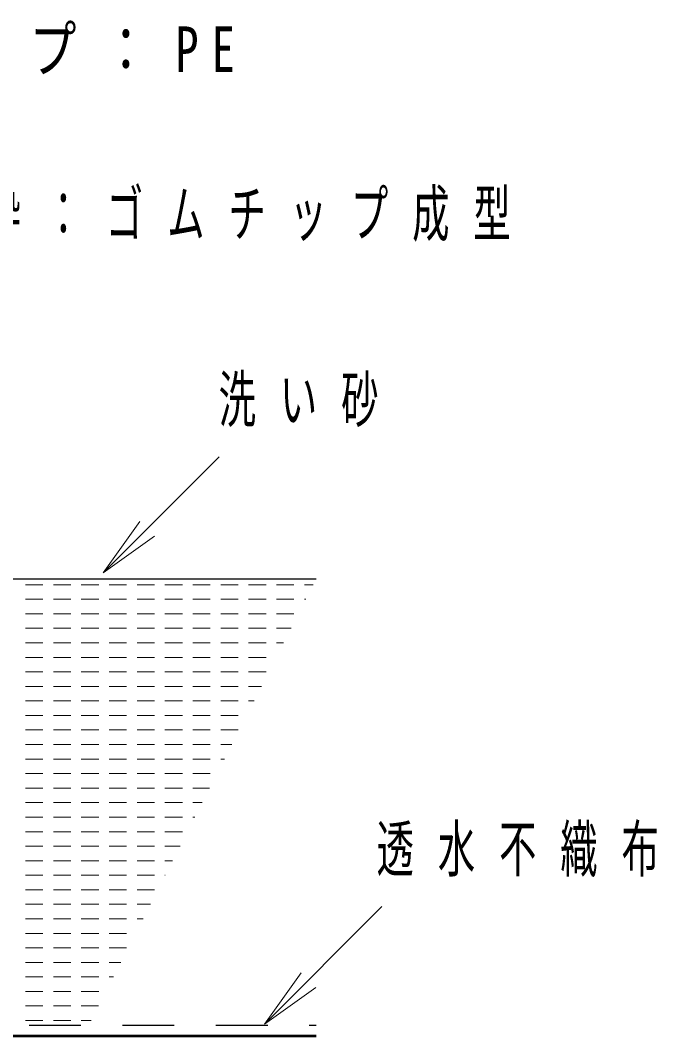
# Model space of a CAD drawing. Units: millimetres on the paper. Extents: x -385 to 0, y 0 to 267.
# Drawn here: x -76.36 to -45.69, y 79.77 to 128.7 of the extents above; entities that cross this region are included whole.
import ezdxf

# ---------------------------------------------------------------- set-up
doc = ezdxf.new("R2010")
doc.units = ezdxf.units.MM
doc.linetypes.add('USER1', pattern=[4.5, 2.5, -2])
doc.layers.add('1_10', color=7, linetype='Continuous', lineweight=13)
doc.styles.add('ＭＳ ゴシック', font='')
doc.styles.get('ＭＳ ゴシック').set_extended_font_data('MS Gothic')

# ---------------------------------------------------------------- blocks, each defined once
blk = doc.blocks.new('open_arrow')
at = {"color": 0, "linetype": 'Continuous', "lineweight": -2}
blk.add_lwpolyline([(7.5, 1.25), (0, 0), (7.5, -1.25)], dxfattribs=at)

msp = doc.modelspace()

# ---------------------------------------------------------------- linework, layer by layer
at = {"layer": '1_10'}
for p, q in [((-72.362, 102.075), (-66.77, 107.667)), ((-75.264, 101.5), (-76.104, 101.5)), ((-73.92, 101.5), (-74.76, 101.5)), ((-72.576, 101.5), (-73.416, 101.5)), ((-71.232, 101.5), (-72.072, 101.5)), ((-69.888, 101.5), (-70.728, 101.5)), ((-68.544, 101.5), (-69.384, 101.5)), ((-67.2, 101.5), (-68.04, 101.5)), ((-65.856, 101.5), (-66.696, 101.5)), ((-64.512, 101.5), (-65.352, 101.5)), ((-63.168, 101.5), (-64.008, 101.5)), ((-62.238, 101.5), (-62.664, 101.5)), ((-75.264, 100.8), (-76.104, 100.8)), ((-73.92, 100.8), (-74.76, 100.8)), ((-72.576, 100.8), (-73.416, 100.8)), ((-71.232, 100.8), (-72.072, 100.8)), ((-69.888, 100.8), (-70.728, 100.8)), ((-68.544, 100.8), (-69.384, 100.8)), ((-67.2, 100.8), (-68.04, 100.8)), ((-65.856, 100.8), (-66.696, 100.8)), ((-64.512, 100.8), (-65.352, 100.8)), ((-63.168, 100.8), (-64.008, 100.8)), ((-62.594, 100.8), (-62.664, 100.8)), ((-75.264, 100.1), (-76.104, 100.1)), ((-73.92, 100.1), (-74.76, 100.1)), ((-72.576, 100.1), (-73.416, 100.1)), ((-71.232, 100.1), (-72.072, 100.1)), ((-69.888, 100.1), (-70.728, 100.1)), ((-68.544, 100.1), (-69.384, 100.1)), ((-67.2, 100.1), (-68.04, 100.1)), ((-65.856, 100.1), (-66.696, 100.1)), ((-64.512, 100.1), (-65.352, 100.1)), ((-63.168, 100.1), (-64.008, 100.1)), ((-75.264, 99.4), (-76.104, 99.4)), ((-73.92, 99.4), (-74.76, 99.4)), ((-72.576, 99.4), (-73.416, 99.4)), ((-71.232, 99.4), (-72.072, 99.4)), ((-69.888, 99.4), (-70.728, 99.4)), ((-68.544, 99.4), (-69.384, 99.4)), ((-67.2, 99.4), (-68.04, 99.4)), ((-65.856, 99.4), (-66.696, 99.4)), ((-64.512, 99.4), (-65.352, 99.4)), ((-63.308, 99.4), (-64.008, 99.4)), ((-75.264, 98.7), (-76.104, 98.7)), ((-73.92, 98.7), (-74.76, 98.7)), ((-72.576, 98.7), (-73.416, 98.7)), ((-71.232, 98.7), (-72.072, 98.7)), ((-69.888, 98.7), (-70.728, 98.7)), ((-68.544, 98.7), (-69.384, 98.7)), ((-67.2, 98.7), (-68.04, 98.7)), ((-65.856, 98.7), (-66.696, 98.7)), ((-64.512, 98.7), (-65.352, 98.7)), ((-63.664, 98.7), (-64.008, 98.7)), ((-75.264, 98), (-76.104, 98)), ((-73.92, 98), (-74.76, 98)), ((-72.576, 98), (-73.416, 98)), ((-71.232, 98), (-72.072, 98)), ((-69.888, 98), (-70.728, 98)), ((-68.544, 98), (-69.384, 98)), ((-67.2, 98), (-68.04, 98)), ((-65.856, 98), (-66.696, 98)), ((-64.512, 98), (-65.352, 98)), ((-75.264, 97.3), (-76.104, 97.3)), ((-73.92, 97.3), (-74.76, 97.3)), ((-72.576, 97.3), (-73.416, 97.3)), ((-71.232, 97.3), (-72.072, 97.3)), ((-69.888, 97.3), (-70.728, 97.3)), ((-68.544, 97.3), (-69.384, 97.3)), ((-67.2, 97.3), (-68.04, 97.3)), ((-65.856, 97.3), (-66.696, 97.3)), ((-64.512, 97.3), (-65.352, 97.3)), ((-75.264, 96.6), (-76.104, 96.6)), ((-73.92, 96.6), (-74.76, 96.6)), ((-72.576, 96.6), (-73.416, 96.6)), ((-71.232, 96.6), (-72.072, 96.6)), ((-69.888, 96.6), (-70.728, 96.6)), ((-68.544, 96.6), (-69.384, 96.6)), ((-67.2, 96.6), (-68.04, 96.6)), ((-65.856, 96.6), (-66.696, 96.6)), ((-64.734, 96.6), (-65.352, 96.6)), ((-75.264, 95.9), (-76.104, 95.9)), ((-73.92, 95.9), (-74.76, 95.9)), ((-72.576, 95.9), (-73.416, 95.9)), ((-71.232, 95.9), (-72.072, 95.9)), ((-69.888, 95.9), (-70.728, 95.9)), ((-68.544, 95.9), (-69.384, 95.9)), ((-67.2, 95.9), (-68.04, 95.9)), ((-65.856, 95.9), (-66.696, 95.9)), ((-65.091, 95.9), (-65.352, 95.9)), ((-75.264, 95.2), (-76.104, 95.2)), ((-73.92, 95.2), (-74.76, 95.2)), ((-72.576, 95.2), (-73.416, 95.2)), ((-71.232, 95.2), (-72.072, 95.2)), ((-69.888, 95.2), (-70.728, 95.2)), ((-68.544, 95.2), (-69.384, 95.2)), ((-67.2, 95.2), (-68.04, 95.2)), ((-65.856, 95.2), (-66.696, 95.2)), ((-75.264, 94.5), (-76.104, 94.5)), ((-73.92, 94.5), (-74.76, 94.5)), ((-72.576, 94.5), (-73.416, 94.5)), ((-71.232, 94.5), (-72.072, 94.5)), ((-69.888, 94.5), (-70.728, 94.5)), ((-68.544, 94.5), (-69.384, 94.5)), ((-67.2, 94.5), (-68.04, 94.5)), ((-65.856, 94.5), (-66.696, 94.5)), ((-75.264, 93.8), (-76.104, 93.8)), ((-73.92, 93.8), (-74.76, 93.8)), ((-72.576, 93.8), (-73.416, 93.8)), ((-71.232, 93.8), (-72.072, 93.8)), ((-69.888, 93.8), (-70.728, 93.8)), ((-68.544, 93.8), (-69.384, 93.8)), ((-67.2, 93.8), (-68.04, 93.8)), ((-66.161, 93.8), (-66.696, 93.8)), ((-75.264, 93.1), (-76.104, 93.1)), ((-73.92, 93.1), (-74.76, 93.1)), ((-72.576, 93.1), (-73.416, 93.1)), ((-71.232, 93.1), (-72.072, 93.1)), ((-69.888, 93.1), (-70.728, 93.1)), ((-68.544, 93.1), (-69.384, 93.1)), ((-67.2, 93.1), (-68.04, 93.1)), ((-66.518, 93.1), (-66.696, 93.1)), ((-75.264, 92.4), (-76.104, 92.4)), ((-73.92, 92.4), (-74.76, 92.4)), ((-72.576, 92.4), (-73.416, 92.4)), ((-71.232, 92.4), (-72.072, 92.4)), ((-69.888, 92.4), (-70.728, 92.4)), ((-68.544, 92.4), (-69.384, 92.4)), ((-67.2, 92.4), (-68.04, 92.4)), ((-75.264, 91.7), (-76.104, 91.7)), ((-73.92, 91.7), (-74.76, 91.7)), ((-72.576, 91.7), (-73.416, 91.7)), ((-71.232, 91.7), (-72.072, 91.7)), ((-69.888, 91.7), (-70.728, 91.7)), ((-68.544, 91.7), (-69.384, 91.7)), ((-67.231, 91.7), (-68.04, 91.7)), ((-75.264, 91), (-76.104, 91)), ((-73.92, 91), (-74.76, 91)), ((-72.576, 91), (-73.416, 91)), ((-71.232, 91), (-72.072, 91)), ((-69.888, 91), (-70.728, 91)), ((-68.544, 91), (-69.384, 91)), ((-67.588, 91), (-68.04, 91)), ((-75.264, 90.3), (-76.104, 90.3)), ((-73.92, 90.3), (-74.76, 90.3)), ((-72.576, 90.3), (-73.416, 90.3)), ((-71.232, 90.3), (-72.072, 90.3)), ((-69.888, 90.3), (-70.728, 90.3)), ((-68.544, 90.3), (-69.384, 90.3)), ((-67.944, 90.3), (-68.04, 90.3)), ((-75.264, 89.6), (-76.104, 89.6)), ((-73.92, 89.6), (-74.76, 89.6)), ((-72.576, 89.6), (-73.416, 89.6)), ((-71.232, 89.6), (-72.072, 89.6)), ((-69.888, 89.6), (-70.728, 89.6)), ((-68.544, 89.6), (-69.384, 89.6)), ((-75.264, 88.9), (-76.104, 88.9)), ((-73.92, 88.9), (-74.76, 88.9)), ((-72.576, 88.9), (-73.416, 88.9)), ((-71.232, 88.9), (-72.072, 88.9)), ((-69.888, 88.9), (-70.728, 88.9)), ((-68.658, 88.9), (-69.384, 88.9)), ((-75.264, 88.2), (-76.104, 88.2)), ((-73.92, 88.2), (-74.76, 88.2)), ((-72.576, 88.2), (-73.416, 88.2)), ((-71.232, 88.2), (-72.072, 88.2)), ((-69.888, 88.2), (-70.728, 88.2)), ((-69.014, 88.2), (-69.384, 88.2)), ((-75.264, 87.5), (-76.104, 87.5)), ((-73.92, 87.5), (-74.76, 87.5)), ((-72.576, 87.5), (-73.416, 87.5)), ((-71.232, 87.5), (-72.072, 87.5)), ((-69.888, 87.5), (-70.728, 87.5)), ((-69.371, 87.5), (-69.384, 87.5)), ((-75.264, 86.8), (-76.104, 86.8)), ((-73.92, 86.8), (-74.76, 86.8)), ((-72.576, 86.8), (-73.416, 86.8)), ((-71.232, 86.8), (-72.072, 86.8)), ((-69.888, 86.8), (-70.728, 86.8)), ((-75.264, 86.1), (-76.104, 86.1)), ((-73.92, 86.1), (-74.76, 86.1)), ((-72.576, 86.1), (-73.416, 86.1)), ((-71.232, 86.1), (-72.072, 86.1)), ((-70.084, 86.1), (-70.728, 86.1)), ((-64.595, 80.327), (-58.925, 85.997)), ((-75.264, 85.4), (-76.104, 85.4)), ((-73.92, 85.4), (-74.76, 85.4)), ((-72.576, 85.4), (-73.416, 85.4)), ((-71.232, 85.4), (-72.072, 85.4)), ((-70.441, 85.4), (-70.728, 85.4)), ((-75.264, 84.7), (-76.104, 84.7)), ((-73.92, 84.7), (-74.76, 84.7)), ((-72.576, 84.7), (-73.416, 84.7)), ((-71.232, 84.7), (-72.072, 84.7)), ((-75.264, 84), (-76.104, 84)), ((-73.92, 84), (-74.76, 84)), ((-72.576, 84), (-73.416, 84)), ((-71.232, 84), (-72.072, 84)), ((-75.264, 83.3), (-76.104, 83.3)), ((-73.92, 83.3), (-74.76, 83.3)), ((-72.576, 83.3), (-73.416, 83.3)), ((-71.511, 83.3), (-72.072, 83.3)), ((-75.264, 82.6), (-76.104, 82.6)), ((-73.92, 82.6), (-74.76, 82.6)), ((-72.576, 82.6), (-73.416, 82.6)), ((-71.868, 82.6), (-72.072, 82.6)), ((-75.264, 81.9), (-76.104, 81.9)), ((-73.92, 81.9), (-74.76, 81.9)), ((-72.576, 81.9), (-73.416, 81.9)), ((-75.264, 81.2), (-76.104, 81.2)), ((-73.92, 81.2), (-74.76, 81.2)), ((-72.581, 81.2), (-73.416, 81.2)), ((-75.264, 80.5), (-76.104, 80.5)), ((-73.92, 80.5), (-74.76, 80.5)), ((-72.938, 80.5), (-73.416, 80.5))]:
    msp.add_line(p, q, dxfattribs=at)
at = {"layer": '1_10', "lineweight": 25}
msp.add_line((-62.101, 101.769), (-94.434, 101.769), dxfattribs=at)
at = {"layer": '1_10', "color": 4, "linetype": 'USER1', "lineweight": 25}
msp.add_line((-93.934, 80.269), (-62.101, 80.269), dxfattribs=at)
at = {"layer": '1_10', "color": 2, "lineweight": 50}
msp.add_line((-126.434, 79.769), (-62.101, 79.769), dxfattribs=at)

# ---------------------------------------------------------------- block references
at = {"layer": '1_10', "xscale": 0.4, "yscale": 0.4, "rotation": 45}
for p in [(-72.362, 102.075), (-64.595, 80.327)]:
    msp.add_blockref('open_arrow', p, dxfattribs=at)

# ---------------------------------------------------------------- texts
at = {"layer": '1_10', "char_height": 2.199, "attachment_point": 4, "style": 'ＭＳ ゴシック'}
for s, insert in [('\\T1.56;\\W0.75;キャップ：PE', (-86.43, 127.171)), ('\\T1.64;\\W0.6;砂場枠：ゴムチップ成型', (-84.035, 119.258)), ('\\T1.64;\\W0.6;洗い砂', (-66.798, 110.317)), ('\\T1.64;\\W0.6;透水不織布', (-59.186, 88.647))]:
    msp.add_mtext(s, dxfattribs=dict(at, insert=insert))

doc.saveas('drawing.dxf')
